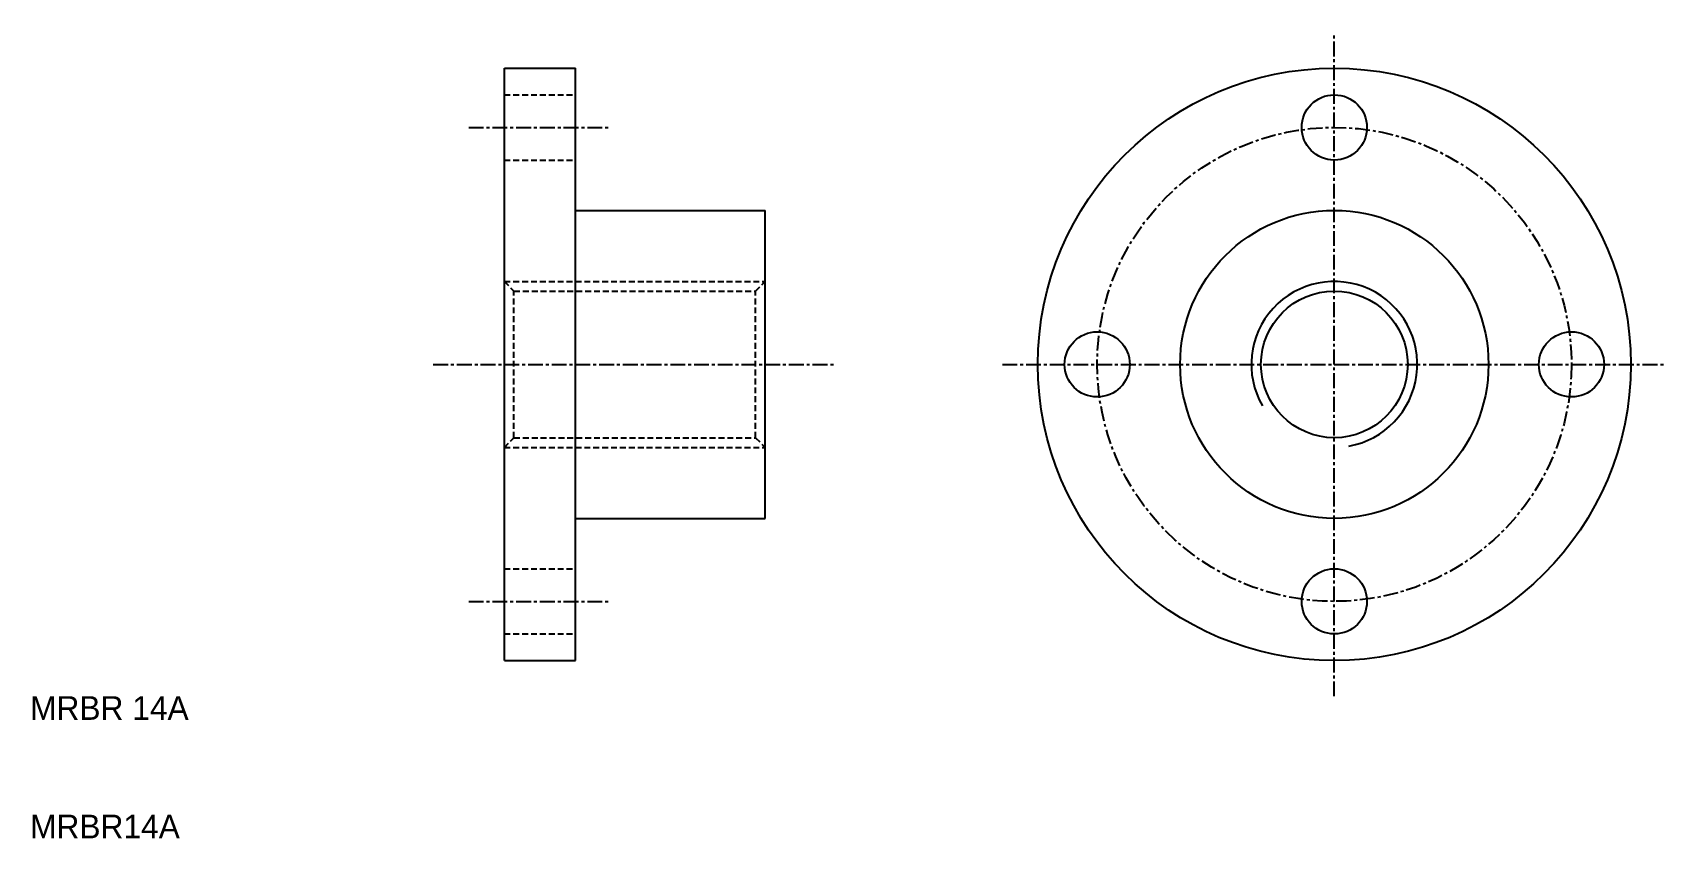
# Model space of a CAD drawing. Extents: x 10 to 148, y 10 to 78.
import ezdxf

# ---------------------------------------------------------------- set-up
doc = ezdxf.new("R2010")
doc.units = 0
doc.linetypes.add('CENTER', pattern=[2, 1.25, -0.25, 0.25, -0.25])
doc.linetypes.add('DASHED', pattern=[0.75, 0.5, -0.25])
doc.layers.get('0').update_dxf_attribs({"linetype": 'CONTINUOUS'})
doc.layers.add('CENTER', color=1, linetype='CENTER')

msp = doc.modelspace()

# ---------------------------------------------------------------- linework, layer by layer
at = {"color": 7, "linetype": 'CONTINUOUS'}
for p, q in [((50, 25), (50, 75)), ((50, 75), (56, 75)), ((56, 63), (56, 75)), ((56, 37), (56, 63)), ((56, 63), (72, 63)), ((72, 37), (72, 63)), ((56, 25), (56, 37)), ((56, 37), (72, 37)), ((50, 25), (56, 25))]:
    msp.add_line(p, q, dxfattribs=at)
at = {"color": 3, "linetype": 'DASHED'}
for p, q in [((50, 72.75), (56, 72.75)), ((50, 67.25), (56, 67.25)), ((50, 57), (72, 57)), ((50, 57), (50.812, 56.188)), ((71.188, 56.188), (72, 57)), ((50.812, 43.812), (50.812, 56.188)), ((50.812, 56.188), (71.188, 56.188)), ((71.188, 43.812), (71.188, 56.188)), ((50, 43), (50.812, 43.812)), ((50, 43), (72, 43)), ((50.812, 43.812), (71.188, 43.812)), ((71.188, 43.812), (72, 43)), ((50, 32.75), (56, 32.75)), ((50, 27.25), (56, 27.25))]:
    msp.add_line(p, q, dxfattribs=at)
at = {"color": 7, "linetype": 'CONTINUOUS'}
for centre, radius in [((120, 50), 25), ((120, 70), 2.75), ((120, 50), 13), ((120, 50), 6.188), ((100, 50), 2.75), ((140, 50), 2.75), ((120, 30), 2.75)]:
    msp.add_circle(centre, radius, dxfattribs=at)
at = {"color": 3, "linetype": 'CONTINUOUS'}
msp.add_arc((120, 50), 7, 280, 210, dxfattribs=at)
at = {"layer": 'CENTER', "color": 1, "linetype": 'CENTER'}
for p, q in [((120, 22), (120, 78)), ((47, 70), (59, 70)), ((44, 50), (78, 50)), ((92, 50), (148, 50)), ((47, 30), (59, 30))]:
    msp.add_line(p, q, dxfattribs=at)
msp.add_circle((120, 50), 20, dxfattribs=at)

# ---------------------------------------------------------------- texts
at = {"color": 7, "linetype": 'CONTINUOUS'}
for s, p in [('MRBR 14A', (10, 20)), ('MRBR14A', (10, 10))]:
    msp.add_text(s, height=2, dxfattribs=at).set_placement(p)

doc.saveas('drawing.dxf')
